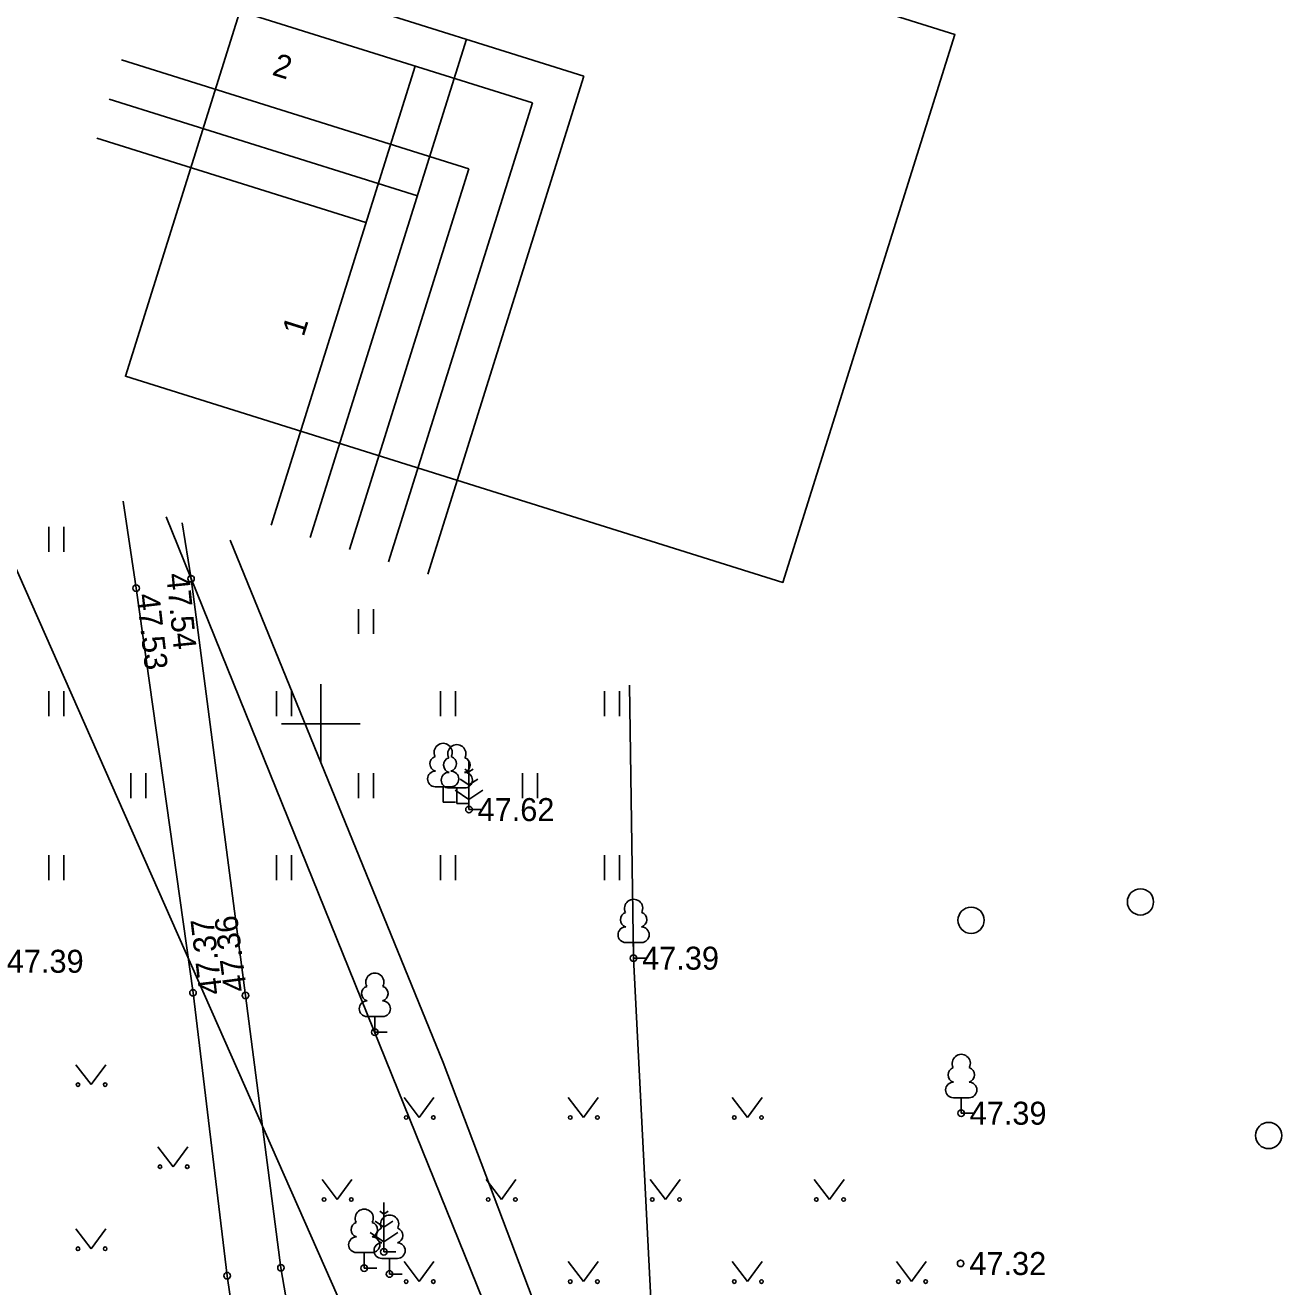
# Model space of a CAD drawing. Extents: x 641385 to 641951, y 6455406 to 6456065.
# Drawn here: x 641790.99 to 641829.28, y 6455582.84 to 6455621.28 of the extents above; entities that cross this region are included whole.
import ezdxf

# ---------------------------------------------------------------- set-up
doc = ezdxf.new("R2010")
doc.units = 0
for name, color, linetype in [('ABIJOONIS', 7, 'Continuous'), ('HALJASTUS', 7, 'Continuous'), ('KORGUS', 7, 'Continuous'), ('KPKAABEL', 7, 'Continuous'), ('PUU', 7, 'Continuous'), ('SITRASS', 7, 'Continuous'), ('SKTRASS', 7, 'Continuous'), ('TEE', 7, 'Continuous'), ('VORK', 7, 'Continuous')]:
    doc.layers.add(name, color=color, linetype=linetype)

msp = doc.modelspace()

# ---------------------------------------------------------------- linework, layer by layer
at = {"layer": 'ABIJOONIS'}
for p, q in [((641795.044, 6455623.802), (641808.015, 6455619.734)), ((641794.67, 6455622.609), (641806.448, 6455618.916)), ((641799.677, 6455605.677), (641804.437, 6455620.856)), ((641793.922, 6455620.224), (641804.508, 6455616.904)), ((641798.484, 6455606.051), (641802.87, 6455620.038)), ((641803.255, 6455604.555), (641808.015, 6455619.734)), ((641793.548, 6455619.031), (641802.941, 6455616.085)), ((641802.062, 6455604.929), (641806.448, 6455618.916)), ((641793.174, 6455617.838), (641801.374, 6455615.267)), ((641800.87, 6455605.303), (641804.508, 6455616.904))]:
    msp.add_line(p, q, dxfattribs=at)
msp.add_lwpolyline([(641799.281, 6455627.286), (641819.319, 6455621.002), (641814.082, 6455604.304), (641794.044, 6455610.588)], close=True, dxfattribs=at)
at = {"layer": 'HALJASTUS'}
for p, q in [((641791.709, 6455605.994), (641791.709, 6455605.233)), ((641792.164, 6455605.994), (641792.164, 6455605.233)), ((641801.147, 6455603.494), (641801.147, 6455602.733)), ((641801.602, 6455603.494), (641801.602, 6455602.733)), ((641791.709, 6455600.994), (641791.709, 6455600.233)), ((641792.164, 6455600.994), (641792.164, 6455600.233)), ((641798.647, 6455600.994), (641798.647, 6455600.233)), ((641799.102, 6455600.994), (641799.102, 6455600.233)), ((641803.647, 6455600.994), (641803.647, 6455600.233)), ((641804.102, 6455600.994), (641804.102, 6455600.233)), ((641808.647, 6455600.994), (641808.647, 6455600.233)), ((641809.102, 6455600.994), (641809.102, 6455600.233)), ((641794.209, 6455598.494), (641794.209, 6455597.733)), ((641794.664, 6455598.494), (641794.664, 6455597.733)), ((641801.147, 6455598.494), (641801.147, 6455597.733)), ((641801.602, 6455598.494), (641801.602, 6455597.733)), ((641806.147, 6455598.494), (641806.147, 6455597.733)), ((641806.602, 6455598.494), (641806.602, 6455597.733)), ((641791.709, 6455595.994), (641791.709, 6455595.233)), ((641792.164, 6455595.994), (641792.164, 6455595.233)), ((641798.647, 6455595.994), (641798.647, 6455595.233)), ((641799.102, 6455595.994), (641799.102, 6455595.233)), ((641803.647, 6455595.994), (641803.647, 6455595.233)), ((641804.102, 6455595.994), (641804.102, 6455595.233)), ((641808.647, 6455595.994), (641808.647, 6455595.233)), ((641809.102, 6455595.994), (641809.102, 6455595.233)), ((641792.537, 6455589.607), (641793, 6455589)), ((641793, 6455589), (641793.446, 6455589.607)), ((641802.537, 6455588.607), (641803, 6455588)), ((641803, 6455588), (641803.446, 6455588.607)), ((641807.537, 6455588.607), (641808, 6455588)), ((641808, 6455588), (641808.446, 6455588.607)), ((641812.537, 6455588.607), (641813, 6455588)), ((641813, 6455588), (641813.446, 6455588.607)), ((641795.037, 6455587.107), (641795.5, 6455586.5)), ((641795.5, 6455586.5), (641795.946, 6455587.107)), ((641800.037, 6455586.107), (641800.5, 6455585.5)), ((641800.5, 6455585.5), (641800.946, 6455586.107)), ((641805.037, 6455586.107), (641805.5, 6455585.5)), ((641805.5, 6455585.5), (641805.946, 6455586.107)), ((641810.037, 6455586.107), (641810.5, 6455585.5)), ((641810.5, 6455585.5), (641810.946, 6455586.107)), ((641815.037, 6455586.107), (641815.5, 6455585.5)), ((641815.5, 6455585.5), (641815.946, 6455586.107)), ((641792.537, 6455584.607), (641793, 6455584)), ((641793, 6455584), (641793.446, 6455584.607)), ((641802.537, 6455583.607), (641803, 6455583)), ((641803, 6455583), (641803.446, 6455583.607)), ((641807.537, 6455583.607), (641808, 6455583)), ((641808, 6455583), (641808.446, 6455583.607)), ((641812.537, 6455583.607), (641813, 6455583)), ((641813, 6455583), (641813.446, 6455583.607)), ((641817.537, 6455583.607), (641818, 6455583)), ((641818, 6455583), (641818.446, 6455583.607))]:
    msp.add_line(p, q, dxfattribs=at)
msp.add_lwpolyline([(641809.405, 6455601.178), (641809.53, 6455592.854), (641810.298, 6455577.667), (641810.493, 6455573.814)], dxfattribs=at)
for centre, radius in [((641824.975, 6455594.569), 0.4), ((641819.814, 6455594.01), 0.4), ((641792.599, 6455589), 0.055), ((641793.428, 6455589), 0.055), ((641802.599, 6455588), 0.055), ((641803.428, 6455588), 0.055), ((641807.599, 6455588), 0.055), ((641808.428, 6455588), 0.055), ((641812.599, 6455588), 0.055), ((641813.428, 6455588), 0.055), ((641828.881, 6455587.45), 0.4), ((641795.099, 6455586.5), 0.055), ((641795.928, 6455586.5), 0.055), ((641800.099, 6455585.5), 0.055), ((641800.928, 6455585.5), 0.055), ((641805.099, 6455585.5), 0.055), ((641805.928, 6455585.5), 0.055), ((641810.099, 6455585.5), 0.055), ((641810.928, 6455585.5), 0.055), ((641815.099, 6455585.5), 0.055), ((641815.928, 6455585.5), 0.055), ((641792.599, 6455584), 0.055), ((641793.428, 6455584), 0.055), ((641802.599, 6455583), 0.055), ((641803.428, 6455583), 0.055), ((641807.599, 6455583), 0.055), ((641808.428, 6455583), 0.055), ((641812.599, 6455583), 0.055), ((641813.428, 6455583), 0.055), ((641817.599, 6455583), 0.055), ((641818.428, 6455583), 0.055)]:
    msp.add_circle(centre, radius, dxfattribs=at)
at = {"layer": 'KORGUS'}
for centre in [(641794.372, 6455604.128), (641796.044, 6455604.417), (641804.514, 6455597.382), (641809.53, 6455592.854), (641796.104, 6455591.802), (641797.702, 6455591.721), (641801.644, 6455590.601), (641819.514, 6455588.128), (641801.922, 6455583.908), (641798.784, 6455583.422), (641801.322, 6455583.409), (641819.495, 6455583.554), (641797.143, 6455583.179), (641802.095, 6455583.23)]:
    msp.add_circle(centre, 0.1, dxfattribs=at)
at = {"layer": 'KPKAABEL'}
msp.add_lwpolyline([(641797.235, 6455605.591), (641803.73, 6455589.672), (641807.086, 6455580.801), (641810.953, 6455572.43), (641812.339, 6455569.316), (641817.449, 6455558.337), (641823.574, 6455545.895)], dxfattribs=at)
at = {"layer": 'PUU'}
for p, q in [((641804.514, 6455598.882), (641804.514, 6455597.382)), ((641804.514, 6455598.532), (641804.389, 6455598.615)), ((641804.638, 6455598.615), (641804.514, 6455598.532)), ((641803.967, 6455598.079), (641803.487, 6455598.079)), ((641803.727, 6455597.604), (641803.727, 6455598.079)), ((641804.383, 6455598.04), (641803.903, 6455598.04)), ((641804.143, 6455597.565), (641804.143, 6455598.04)), ((641804.514, 6455598.132), (641804.247, 6455598.31)), ((641804.78, 6455598.31), (641804.514, 6455598.132)), ((641804.09, 6455597.972), (641804.514, 6455597.689)), ((641804.514, 6455597.689), (641804.938, 6455597.972)), ((641804.107, 6455597.604), (641803.727, 6455597.604)), ((641804.523, 6455597.565), (641804.143, 6455597.565)), ((641804.874, 6455597.382), (641804.514, 6455597.382)), ((641809.77, 6455593.329), (641809.29, 6455593.329)), ((641809.53, 6455592.854), (641809.53, 6455593.329)), ((641809.91, 6455592.854), (641809.53, 6455592.854)), ((641801.884, 6455591.076), (641801.404, 6455591.076)), ((641801.644, 6455590.601), (641801.644, 6455591.076)), ((641802.024, 6455590.601), (641801.644, 6455590.601)), ((641819.754, 6455588.603), (641819.274, 6455588.603)), ((641819.514, 6455588.128), (641819.514, 6455588.603)), ((641819.894, 6455588.128), (641819.514, 6455588.128)), ((641801.922, 6455585.408), (641801.922, 6455583.908)), ((641801.922, 6455585.058), (641801.798, 6455585.141)), ((641802.046, 6455585.141), (641801.922, 6455585.058)), ((641801.922, 6455584.658), (641801.655, 6455584.836)), ((641802.189, 6455584.836), (641801.922, 6455584.658)), ((641801.498, 6455584.497), (641801.922, 6455584.215)), ((641801.922, 6455584.215), (641802.346, 6455584.497)), ((641801.562, 6455583.884), (641801.082, 6455583.884)), ((641801.322, 6455583.409), (641801.322, 6455583.884)), ((641802.282, 6455583.908), (641801.922, 6455583.908)), ((641801.702, 6455583.409), (641801.322, 6455583.409)), ((641802.335, 6455583.705), (641801.855, 6455583.705)), ((641802.095, 6455583.23), (641802.095, 6455583.705)), ((641802.475, 6455583.23), (641802.095, 6455583.23))]:
    msp.add_line(p, q, dxfattribs=at)
for centre, radius, start, end in [((641803.727, 6455599.124), 0.277, 332.5799, 207.4201), ((641804.143, 6455599.085), 0.277, 332.5799, 207.4201), ((641803.557, 6455598.776), 0.233, 109.0217, 253.1415), ((641803.973, 6455598.738), 0.233, 109.0217, 253.1415), ((641803.897, 6455598.776), 0.233, 286.8508, 70.9859), ((641804.313, 6455598.738), 0.233, 286.8508, 70.9859), ((641803.489, 6455598.316), 0.238, 90.0016, 269.3953), ((641803.905, 6455598.278), 0.238, 90.0016, 269.3953), ((641803.964, 6455598.316), 0.238, 270.6047, 89.9984), ((641804.38, 6455598.278), 0.238, 270.6047, 89.9984), ((641809.53, 6455594.374), 0.277, 332.5799, 207.4201), ((641809.36, 6455594.027), 0.233, 109.0217, 253.1415), ((641809.7, 6455594.027), 0.233, 286.8508, 70.9859), ((641809.293, 6455593.567), 0.238, 90.0016, 269.3953), ((641809.768, 6455593.567), 0.238, 270.6047, 89.9984), ((641801.644, 6455592.121), 0.277, 332.5799, 207.4201), ((641801.474, 6455591.774), 0.233, 109.0217, 253.1415), ((641801.814, 6455591.774), 0.233, 286.8508, 70.9859), ((641801.407, 6455591.313), 0.238, 90.0016, 269.3953), ((641801.881, 6455591.313), 0.238, 270.6047, 89.9984), ((641819.514, 6455589.648), 0.277, 332.5799, 207.4201), ((641819.344, 6455589.301), 0.233, 109.0217, 253.1415), ((641819.684, 6455589.301), 0.233, 286.8508, 70.9859), ((641819.277, 6455588.84), 0.238, 90.0016, 269.3953), ((641819.751, 6455588.84), 0.238, 270.6047, 89.9984), ((641801.322, 6455584.929), 0.277, 332.5799, 207.4201), ((641802.095, 6455584.75), 0.277, 332.5799, 207.4201), ((641801.152, 6455584.582), 0.233, 109.0217, 253.1415), ((641801.492, 6455584.582), 0.233, 286.8508, 70.9859), ((641801.925, 6455584.403), 0.233, 109.0217, 253.1415), ((641802.265, 6455584.403), 0.233, 286.8508, 70.9859), ((641801.085, 6455584.121), 0.238, 90.0016, 269.3953), ((641801.559, 6455584.121), 0.238, 270.6047, 89.9984), ((641801.858, 6455583.942), 0.238, 90.0016, 269.3953), ((641802.332, 6455583.942), 0.238, 270.6047, 89.9984)]:
    msp.add_arc(centre, radius, start, end, dxfattribs=at)
at = {"layer": 'SITRASS'}
msp.add_line((641795.287, 6455606.298), (641826.976, 6455527.994), dxfattribs=at)
at = {"layer": 'SKTRASS'}
msp.add_lwpolyline([(641789.356, 6455607.778), (641811.461, 6455557.794)], dxfattribs=at)
at = {"layer": 'TEE'}
for points in [[(641796.104, 6455591.802), (641794.372, 6455604.128), (641793.971, 6455606.775)], [(641797.702, 6455591.721), (641796.044, 6455604.417), (641795.778, 6455606.12)], [(641798.41, 6455574.448), (641797.143, 6455583.179), (641796.104, 6455591.802)], [(641800.309, 6455574.587), (641798.784, 6455583.422), (641797.702, 6455591.721)]]:
    msp.add_lwpolyline(points, dxfattribs=at)
at = {"layer": 'VORK'}
for p, q in [((641800, 6455601.2), (641800, 6455598.8)), ((641798.8, 6455600), (641801.2, 6455600))]:
    msp.add_line(p, q, dxfattribs=at)

# ---------------------------------------------------------------- texts
at = {"layer": 'ABIJOONIS'}
for s, rotation, p in [('2', 342.5892, (641798.484, 6455619.779)), ('1', 72.5892, (641799.474, 6455611.769))]:
    msp.add_text(s, height=0.7, rotation=rotation, dxfattribs=at).set_placement(p)
at = {"layer": 'KORGUS'}
for s, rotation, p in [(' 47.54', 275.6928, (641795.262, 6455604.817)), (' 47.53', 276.6152, (641794.35, 6455604.19)), (' 47.37', 96.8705, (641797.03, 6455591.52)), (' 47.36', 97.4282, (641797.78, 6455591.61))]:
    msp.add_text(s, height=0.7, rotation=rotation, dxfattribs=at).set_placement(p)
for s, p in [(' 47.62', (641804.514, 6455597.032)), (' 47.39', (641790.17, 6455592.41)), (' 47.39', (641809.53, 6455592.504)), (' 47.39', (641819.51, 6455587.78)), (' 47.32', (641819.5, 6455583.2))]:
    msp.add_text(s, height=0.7, dxfattribs=at).set_placement(p)

doc.saveas('drawing.dxf')
